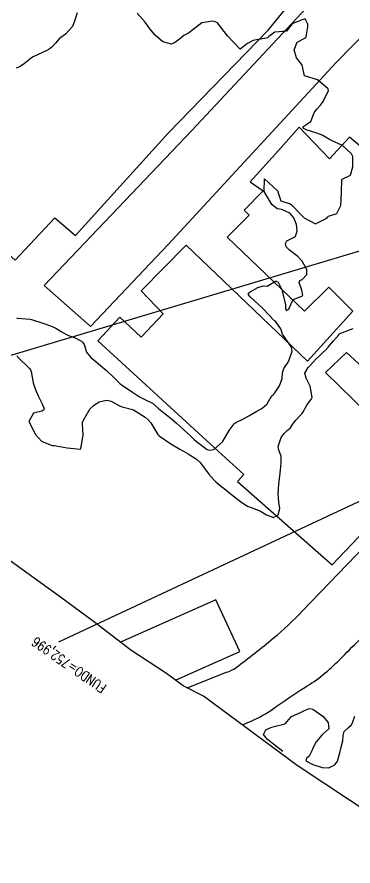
# Model space of a CAD drawing. Header units: metres. Extents: x 307586 to 320046, y 7427249 to 7434250.
# Drawn here: x 318324.8 to 318376.8, y 7429947.3 to 7430078.7 of the extents above; entities that cross this region are included whole.
import ezdxf

# ---------------------------------------------------------------- set-up
doc = ezdxf.new("R2010")
doc.units = ezdxf.units.M
doc.header["$MEASUREMENT"] = 0
doc.linetypes.add('CONTINUO', pattern=[0])
for name, color, linetype in [('Area', 45, 'Continuous'), ('Curvas de Nivel 1m', 11, 'Continuous'), ('Edificações', 30, 'Continuous'), ('TEXTO', 45, 'Continuous'), ('Vias Primárias', 230, 'Continuous')]:
    doc.layers.add(name, color=color, linetype=linetype)
doc.styles.add('ROMANS', font='romans', dxfattribs={"height": 0.2})

msp = doc.modelspace()

# ---------------------------------------------------------------- linework, layer by layer
at = {"layer": 'Area'}
msp.add_polyline3d([(318395.47672619, 7429944.294781022, 763.5358997753107), (318388.9379121762, 7429949.071395446, 775.5158520053456), (318380.3682806015, 7429954.735961214, 767.6964388990259), (318368.146181223, 7429962.863424499, 762.5058457933163), (318353.6721993692, 7429973.60552645, 763.3470782096513), (318350.5071969505, 7429975.157411353, 757.7269128436715), (318347.9384939757, 7429977.086929979, 760.7957943045406), (318342.3932647466, 7429980.71031395, 757.2557636178931), (318336.6325011565, 7429985.140135731, 757.3852791178581), (318331.5026050178, 7429988.89348412, 757.2855547871887), (318315.8928730413, 7430000.126770513, 759.2162219839106)], dxfattribs=at)
at = {"layer": 'Curvas de Nivel 1m', "flags": 128}
for points, elevation in [([(318334.0838004792, 7430079.305159592), (318333.6839174848, 7430078.006890001), (318333.609769269, 7430077.768363151), (318333.3650201531, 7430077.220284889), (318332.2960352818, 7430076.025853232), (318331.7572857253, 7430075.623315793), (318331.3415535525, 7430075.282416556), (318330.7495495175, 7430074.627920272), (318330.2643843014, 7430074.050585332), (318329.7442209097, 7430073.630185215), (318329.3166757464, 7430073.43584422), (318328.0859338167, 7430072.853634918), (318327.3068911543, 7430072.487385006), (318327.0459707394, 7430072.352137409), (318326.7335335857, 7430072.095693841), (318325.9498551097, 7430071.446642457), (318325.2866572332, 7430071.025995264), (318324.666986482, 7430070.731309781)], 756.0000000000001), ([(318324.7748868441, 7430032.110480309), (318324.8224275118, 7430032.077347172), (318324.868511781, 7430032.063016863), (318326.8204189759, 7430031.913444782), (318327.023607802, 7430031.874215838), (318328.811545888, 7430031.301905588), (318329.9925961018, 7430030.860633926), (318330.7999948359, 7430030.511835447), (318331.6264396021, 7430030.027497169), (318332.346199315, 7430029.574339391), (318332.7869261527, 7430029.410884842), (318333.7033810515, 7430029.081143049), (318334.7783370875, 7430028.531978327), (318335.0524360261, 7430028.262599945), (318335.1803866465, 7430027.983887963), (318335.5757604465, 7430026.79247574), (318336.2232970959, 7430025.967944305), (318336.7467180743, 7430025.546718009), (318338.6821922131, 7430023.940407255), (318338.7225206009, 7430023.900329674), (318339.7129173042, 7430022.930000003), (318340.7033810368, 7430021.966373254), (318340.7284450422, 7430021.944895866), (318340.7621950621, 7430021.919110837), (318342.683626878, 7430020.603971586), (318343.7552469416, 7430019.879176708), (318344.6685150685, 7430019.429776427), (318345.7472323479, 7430018.93722804), (318346.6560486397, 7430018.153133548), (318346.9753724739, 7430017.836775452), (318348.639960997, 7430016.524369275), (318349.4692711277, 7430015.811636466), (318350.6176834595, 7430014.784410355), (318351.7199091962, 7430013.783245124), (318352.1719966073, 7430013.349745661), (318352.5949336935, 7430012.971638924), (318354.2172361073, 7430011.753656815), (318354.5811052186, 7430011.629194292), (318355.2670183614, 7430011.739738488), (318356.59497706, 7430012.925975582), (318356.8910571151, 7430013.426039186), (318357.0376789797, 7430013.715652387), (318357.6255418301, 7430014.702181961), (318358.3878145378, 7430015.702451032), (318358.5088638637, 7430015.826559575), (318358.634931361, 7430015.901405673), (318359.8220827006, 7430016.507215105), (318360.6455884819, 7430016.947117765), (318361.8910277707, 7430017.661428346), (318362.3678468565, 7430017.9437528), (318362.6597558348, 7430018.105902045), (318363.4859692277, 7430018.826566051), (318363.9882320223, 7430019.636946857), (318364.2620923001, 7430020.059326523), (318364.6915710074, 7430020.49537032), (318365.425620897, 7430021.619159449), (318365.8161244536, 7430022.71565252), (318365.8966878877, 7430023.612393445), (318366.0587991814, 7430024.284345075), (318366.7481866012, 7430025.284619794), (318366.8685397482, 7430025.48144298), (318366.9317142987, 7430025.598212034), (318367.3835390563, 7430026.977042458), (318367.2719781941, 7430027.595009394), (318366.7827878803, 7430028.25803841), (318365.9013371372, 7430029.613523707), (318365.5989657072, 7430030.406344239), (318364.8214047365, 7430031.478743235), (318364.6627706874, 7430031.63160147), (318362.8419436832, 7430033.552637898), (318362.7933948557, 7430033.601703357), (318362.7400838721, 7430033.651542505), (318360.8685418936, 7430035.38830596), (318360.6267259576, 7430035.682461917), (318360.6054289322, 7430035.952892181), (318360.8775919676, 7430036.147466344), (318362.0592665106, 7430036.83698413), (318362.8870739219, 7430037.065661765), (318363.4938313748, 7430037.036946256), (318364.5199700837, 7430037.633729476), (318364.7566444799, 7430037.769731528), (318364.8950820306, 7430037.77431509), (318365.2187374123, 7430037.625112702), (318365.7821117844, 7430036.51668967), (318365.9722900444, 7430035.613509414), (318366.3160972978, 7430034.14286529), (318366.3593409421, 7430033.607253648), (318366.4631217556, 7430033.229605335), (318366.8417276389, 7430033.481033468), (318366.9055248952, 7430033.536127613), (318366.9297428412, 7430033.599131748), (318367.5185782228, 7430034.937951752), (318368.8716278989, 7430035.494039647), (318368.9395361069, 7430035.511690369), (318369.0170843346, 7430035.578558333), (318368.8809877111, 7430036.387040692), (318368.47845411, 7430037.584144635), (318368.5705627879, 7430037.910536108), (318368.8998067672, 7430038.039297536), (318369.6673359672, 7430038.816687467), (318369.6279752897, 7430039.572949423), (318368.9357584993, 7430040.864119506), (318368.2532751075, 7430041.586896425), (318366.9527497931, 7430042.583248891), (318366.4573065391, 7430043.106904357), (318366.3295756397, 7430043.609500129), (318366.5234935694, 7430044.052807203), (318366.9721473074, 7430044.215333537), (318367.8752039864, 7430044.695320258), (318368.1536657604, 7430045.588392518), (318368.0224722236, 7430046.570050036), (318367.655976899, 7430047.593569408), (318367.0233597889, 7430048.296165647), (318365.7751989925, 7430048.875415319), (318365.0332360037, 7430048.984579965), (318364.209583971, 7430049.638333336), (318363.0629173043, 7430051.650000003), (318363.0829173042, 7430053.650000003), (318365.0646299007, 7430051.801259643), (318365.1415269573, 7430051.706663874), (318365.1623482753, 7430051.628508539), (318365.6268694062, 7430050.199497846), (318367.0443555236, 7430049.743821935), (318367.2846244419, 7430049.597582933), (318369.0164655498, 7430047.816549704), (318369.2485626072, 7430047.57764355), (318371.0037565054, 7430046.643920116), (318372.7254896229, 7430047.534311418), (318372.8479153771, 7430047.70002737), (318373.0179311337, 7430047.864255303), (318374.2940166455, 7430048.247146872), (318374.8901589707, 7430049.511527587), (318375.0080399635, 7430051.456209342), (318375.0197279355, 7430051.510431897), (318375.0244735433, 7430051.549220406), (318375.0536353044, 7430053.510292822), (318375.0552159476, 7430053.538404441), (318375.083777555, 7430053.567350055), (318376.406777498, 7430054.1767329), (318376.7730322673, 7430055.485098279), (318376.7356803442, 7430057.092595642), (318376.5728961881, 7430057.48840032), (318375.1517331179, 7430058.764387578), (318373.5830240783, 7430059.525798935), (318373.1647109025, 7430059.709359827), (318372.0027462683, 7430060.379041121), (318371.1743416816, 7430060.70243774), (318369.5238492811, 7430061.232180512), (318369.1812659946, 7430061.414869037), (318369.0630494421, 7430061.581198682), (318369.0681188858, 7430061.697117583), (318369.1851117751, 7430061.799447085), (318370.2574909681, 7430062.50412182), (318370.6940330343, 7430063.565088846), (318370.8286361046, 7430063.943780727), (318371.2160006289, 7430064.432221644), (318371.7529111651, 7430065.024168767), (318372.1329569711, 7430065.546499408), (318372.9804516576, 7430067.264278555), (318372.939879528, 7430067.53469557), (318371.2737889515, 7430068.951443151), (318369.2829173043, 7430069.580000004), (318368.932850011, 7430071.219092792), (318368.6782304399, 7430071.589370307), (318368.0440778201, 7430072.332814962), (318367.6762294815, 7430073.60470032), (318368.1499361795, 7430074.788706441), (318369.350456428, 7430075.415941588), (318369.4658558816, 7430075.464194965), (318369.5397973576, 7430075.578131202), (318369.787737278, 7430077.156799828), (318369.7793302344, 7430077.575935874), (318369.3846329768, 7430078.361044843), (318368.7825146682, 7430078.188384445), (318367.3729173043, 7430077.610000003), (318366.4983558806, 7430076.481825295), (318365.3601480563, 7430076.353075208), (318364.696618081, 7430076.299557798), (318363.785701281, 7430075.645672164), (318363.5519609484, 7430075.44590449), (318363.3487918854, 7430075.374972077), (318361.8669447476, 7430075.150316902), (318361.3428073929, 7430075.006005911), (318360.4517144519, 7430074.573314604), (318359.3229173043, 7430073.700000003), (318357.3529173043, 7430075.730000003), (318355.8239935677, 7430077.745489242), (318355.3764922427, 7430077.988329233), (318355.1040263882, 7430078.025715562), (318353.3729173043, 7430077.770000003), (318351.3567290465, 7430076.18117423), (318351.1120936527, 7430076.045688779), (318350.6218980333, 7430075.807310197), (318349.9281115573, 7430075.230206912), (318349.3368633092, 7430074.749733669), (318348.6830372057, 7430074.479368836), (318347.3371570264, 7430074.799314812), (318346.1620450746, 7430075.861908725), (318345.3627165775, 7430076.849927326), (318344.635537188, 7430077.877373804), (318343.3865611159, 7430079.254381168)], 756.0000000000001), ([(318324.7546483871, 7430026.283108283), (318324.8147293883, 7430026.170282084), (318324.8591221074, 7430026.108406931), (318326.7259208313, 7430024.280235142), (318326.8926203561, 7430024.078302973), (318326.9935746368, 7430023.803874847), (318327.3118208492, 7430022.073910968), (318327.6233021564, 7430021.13625513), (318328.0514934889, 7430020.066214241), (318328.6614831457, 7430018.916584149), (318328.9763338195, 7430018.056765839), (318328.8925923628, 7430017.815483023), (318328.6491544857, 7430017.683718148), (318327.360657281, 7430017.357962249), (318326.6329173043, 7430016.080000004), (318327.6465234777, 7430014.069563941), (318328.5928244921, 7430013.05071879), (318330.2484864583, 7430012.381187029), (318330.586055664, 7430012.353835973), (318330.8810166317, 7430012.330720635), (318332.5829173042, 7430012.010000004), (318334.5802726005, 7430011.81368642), (318334.6549872615, 7430011.915735022), (318334.6804283605, 7430011.988537339), (318334.7374216787, 7430012.140680013), (318335.0212639869, 7430013.983724804), (318334.924527865, 7430015.689507903), (318334.9457567958, 7430015.98530741), (318335.3046193962, 7430016.645075805), (318336.0780678561, 7430017.968622745), (318336.659082811, 7430018.576550672), (318337.5191886473, 7430019.096632269), (318338.6672282915, 7430019.371098726), (318339.365238098, 7430019.233692931), (318340.6589242233, 7430018.520691907), (318341.0739571537, 7430018.330618076), (318342.65345197, 7430017.943466571), (318342.8103368417, 7430017.888425807), (318344.6417695753, 7430016.755227108), (318345.1148748717, 7430016.340027928), (318345.4867270244, 7430015.857192857), (318346.6060098851, 7430014.04617206), (318346.7915992511, 7430013.838113184), (318348.5911281903, 7430012.641088605), (318349.979004291, 7430011.806039134), (318350.5781182718, 7430011.480064504), (318351.3049900598, 7430011.055935185), (318352.5598566055, 7430010.232620087), (318353.0986944517, 7430009.764542232), (318354.5343189485, 7430007.890164425), (318354.6004949358, 7430007.815580267), (318354.6543330857, 7430007.748178766), (318355.5450982042, 7430006.756631872), (318356.515521434, 7430005.980412975), (318356.8545215268, 7430005.716583962), (318358.4931577155, 7430004.382694084), (318359.4020399754, 7430003.686213163), (318360.0357789145, 7430003.233929397), (318360.476151457, 7430002.993415277), (318361.5819657895, 7430002.548748517), (318362.4684834548, 7430002.206615062), (318363.4094819422, 7430001.640534357), (318364.459069931, 7430001.245262681), (318365.1897480669, 7430001.619097542), (318365.4771076529, 7430002.619086631), (318365.3351676462, 7430003.617216248), (318365.2081158314, 7430004.913627918), (318365.2406901937, 7430005.619083411), (318365.3219145616, 7430006.418972576), (318365.4449952646, 7430007.616318833), (318365.5479173043, 7430008.615000003), (318365.6532813468, 7430009.613644542), (318365.662573175, 7430010.702436671), (318365.2940886702, 7430011.619332433), (318365.2018410268, 7430012.233603831), (318365.6737195315, 7430013.61393797), (318366.0589660227, 7430014.16051833), (318366.6189194349, 7430014.666808714), (318367.1180417004, 7430015.102562806), (318367.4386115394, 7430015.591943061), (318367.9353932734, 7430016.291615428), (318368.6475529472, 7430017.04356429), (318368.9102709342, 7430017.31744731), (318369.0794769665, 7430017.575734408), (318369.6531322773, 7430018.585160286), (318370.3850485935, 7430019.562978691), (318370.4604761446, 7430019.786934923), (318370.1547955264, 7430021.565481221), (318369.5278229647, 7430022.758833623), (318369.344819241, 7430023.573780985), (318369.8665226818, 7430024.438130531), (318370.7508573195, 7430025.42266769), (318370.812265785, 7430025.498843955), (318370.8647399644, 7430025.558322662), (318372.771611759, 7430027.399445479), (318372.8382227079, 7430027.463375299), (318372.8954150701, 7430027.528775026), (318373.7615080798, 7430028.547079514), (318374.5809313002, 7430029.512219864), (318374.6813372598, 7430029.634036211), (318374.8049531333, 7430029.713582913), (318375.1351138006, 7430029.833973815), (318376.8129136622, 7430030.479635793)], 756.9999999999999), ([(318365.9329173043, 7429965.000000004), (318363.5320669156, 7429966.888126461), (318362.9618078406, 7429967.6409111), (318363.3065239477, 7429968.395337353), (318364.0693610852, 7429968.726252068), (318364.7760493853, 7429968.9157573), (318366.0774315909, 7429969.234285775), (318366.3377667968, 7429969.33868225), (318366.5521692705, 7429969.595307483), (318367.2656298131, 7429970.413798354), (318368.095232882, 7429970.811557772), (318369.7205216907, 7429971.555735937), (318370.1042136006, 7429971.679629633), (318370.5518160072, 7429971.545511018), (318372.0924409399, 7429970.482363565), (318372.9234863499, 7429969.521594313), (318373.0495430266, 7429968.538840633), (318372.0546653737, 7429967.646537966), (318372.0017683021, 7429967.582447204), (318371.9653576036, 7429967.5308756), (318371.0728611687, 7429966.509451213), (318370.5534796469, 7429965.544794381), (318370.4306184873, 7429965.142204882), (318370.0144799024, 7429964.320839879), (318369.6118418125, 7429963.952986425), (318369.5029173043, 7429963.557500003), (318370.5488666431, 7429962.993021386), (318371.9927982126, 7429962.518090833), (318373.0277975022, 7429962.484415155), (318373.997123559, 7429962.930625478), (318374.4056373042, 7429963.503959203), (318374.7328864256, 7429964.788712026), (318374.9056174642, 7429965.496909502), (318375.2151068036, 7429966.662927386), (318375.2621259682, 7429967.491861873), (318375.4152235013, 7429968.137115953), (318376.071771574, 7429968.736951319), (318376.4835108714, 7429969.069239087), (318376.7231322644, 7429969.473597855), (318377.063965144, 7429970.499537056)], 758)]:
    msp.add_lwpolyline(points, dxfattribs=dict(at, elevation=elevation))
at = {"layer": 'Edificações'}
for points in [[(318307.7035972156, 7430084.522229734), (318300.7873892545, 7430077.214929404), (318311.591136305, 7430066.981620876), (318309.1872288591, 7430064.22850894), (318299.8131815736, 7430072.620481133), (318295.4119766885, 7430068.053418426), (318308.4470289738, 7430055.882326826), (318313.3710902931, 7430051.514970805), (318316.9149399009, 7430054.883129779), (318318.3439326936, 7430053.68431453), (318316.9149399009, 7430052.142936396), (318319.2012879708, 7430050.087736058), (318316.9721036525, 7430047.690061319), (318324.5185268249, 7430041.051694322), (318330.6344422644, 7430047.616797191), (318333.835410359, 7430044.876559568), (318348.1717964582, 7430060.68789612), (318363.7249826964, 7430076.701107198), (318368.0334732282, 7430082.027533116)], [(318373.5628037401, 7429993.911404796), (318387.7199218905, 7430008.813045104), (318372.5099201537, 7430023.682477511), (318375.7589623574, 7430026.767844033), (318388.1816757281, 7430015.42415926), (318391.2709422163, 7430018.988264381), (318394.3601077085, 7430016.062521634), (318405.6277295131, 7430028.164153886), (318418.1524488716, 7430041.183976774), (318426.511183093, 7430050.658364507), (318424.2550328354, 7430052.971228056), (318432.9806856246, 7430063.129547033), (318436.5137286575, 7430060.242427222), (318441.1229853591, 7430065.234828888), (318428.5531207764, 7430077.939076283), (318430.8782513207, 7430080.693426984)], [(318385.177447895, 7430052.525316741), (318376.2276849208, 7430060.095102618), (318373.1534668407, 7430056.695620576), (318368.4322055446, 7430061.630331166), (318365.2481037866, 7430058.0115434), (318360.8549785838, 7430053.181066073), (318362.8793429584, 7430051.78940159), (318359.969748403, 7430048.773759865), (318360.7383281721, 7430048.00612347), (318357.3345600543, 7430044.606641428), (318369.3066291505, 7430033.129081504), (318373.0396443178, 7430036.857544254), (318376.7727604811, 7430033.129081504), (318369.7457598779, 7430025.439091139), (318350.9642356217, 7430043.382210279), (318343.9921768574, 7430036.309125099), (318347.3958439791, 7430032.725642147), (318343.9921768574, 7430029.106854381), (318340.6982924176, 7430032.232171088), (318337.2945242998, 7430028.55852371), (318355.9084961464, 7430011.484398521), (318359.8720852445, 7430007.889147298), (318358.9388819506, 7430006.792530198), (318373.5628037401, 7429993.911404796)]]:
    msp.add_lwpolyline(points, dxfattribs=at)
at = {"layer": 'Edificações', "elevation": 759.1685045034096}
msp.add_lwpolyline([(318349.3005616236, 7429976.063793041), (318359.3012556972, 7429980.508493696), (318355.5668265855, 7429988.478843225), (318340.8173613775, 7429981.922127446)], dxfattribs=at)
at = {"layer": 'TEXTO', "linetype": 'CONTINUO'}
for points in [[(318290.1979778603, 7430016.265298114, 0), (318565.2175892727, 7430098.592235753, 0)], [(318571.5152882067, 7430094.393769797, 0), (318331.2110603713, 7429981.911263182, 0)]]:
    msp.add_polyline3d(points, dxfattribs=at)
at = {"layer": 'Vias Primárias'}
msp.add_lwpolyline([(318398.1171105548, 7430096.080974877), (318374.1997524493, 7430071.617925086), (318348.1681611012, 7430043.443304515), (318336.1856662093, 7430030.77046374), (318336.0212244831, 7430030.932843183), (318329.0255005755, 7430037.108703107), (318351.8609040813, 7430061.102867627), (318371.0546715583, 7430081.681148225)], dxfattribs=at)
msp.add_lwpolyline([(318398.1171105548, 7430096.080974877), (318374.1997524493, 7430071.617925086), (318348.1681611012, 7430043.443304515), (318336.1856662093, 7430030.77046374), (318336.0212244831, 7430030.932843183), (318329.0255005755, 7430037.108703107), (318351.8609040813, 7430061.102867627), (318371.0546715583, 7430081.681148225)], dxfattribs=at)
msp.add_lwpolyline([(318351.1311738141, 7429974.851458893), (318357.2331441345, 7429977.293722208, 0.09281941467624032), (318358.687688851, 7429978.009988587, 0.01217304617576154), (318364.437466174, 7429982.537537419, 0.02826859684859231), (318368.9895418743, 7429986.760383584), (318395.1590402196, 7430013.944815392), (318426.5039555275, 7430047.088079233), (318442.4953205569, 7430063.740434267, 0.1054871543236054), (318444.9978439719, 7430067.808414162, 0.0578168877794444), (318445.3674085574, 7430069.417182239), (318445.4604232087, 7430070.257075905, 0.2088010772850318), (318443.3920671471, 7430077.394567589, 0.07049956416510016), (318435.7737752211, 7430081.740889814, -0.04512124147213646)], format="xyb", dxfattribs=at)
msp.add_lwpolyline([(318351.1311738141, 7429974.851458893), (318357.2331441345, 7429977.293722208, 0.09281941467624032), (318358.687688851, 7429978.009988587, 0.01217304617576154), (318364.437466174, 7429982.537537419, 0.02826859684859231), (318368.9895418743, 7429986.760383584), (318395.1590402196, 7430013.944815392), (318426.5039555275, 7430047.088079233), (318442.4953205569, 7430063.740434267, 0.1054871543236054), (318444.9978439719, 7430067.808414162, 0.0578168877794444), (318445.3674085574, 7430069.417182239), (318445.4604232087, 7430070.257075905, 0.2088010772850318), (318443.3920671471, 7430077.394567589, 0.07049956416510016), (318435.7737752211, 7430081.740889814, -0.04512124147213646)], format="xyb", dxfattribs=at)
at = {"layer": 'Vias Primárias', "elevation": 762.9984268390131}
msp.add_lwpolyline([(318359.6709858091, 7429969.153429151), (318361.1200117579, 7429969.770204653, 0.05609513358435129), (318364.4589719791, 7429971.657624456, -0.01864441580249772), (318369.3493756963, 7429974.926930325, 0.06140099450832742), (318374.7140928062, 7429979.217853747, -0.01276594987106789), (318380.9218292975, 7429985.258555641), (318391.3450306657, 7429995.9820997), (318407.7111118613, 7430013.294380225), (318420.2630608462, 7430026.284150367), (318437.5434658416, 7430044.574566944), (318456.4392593502, 7430064.380635701, -0.004330090915252056), (318459.4084505581, 7430067.439382917, -0.08934327863436592), (318461.5035316359, 7430068.931591353, 30.67549486119242)], format="xyb", dxfattribs=at)
msp.add_lwpolyline([(318359.6709858091, 7429969.153429151), (318361.1200117579, 7429969.770204653, 0.05609513358435129), (318364.4589719791, 7429971.657624456, -0.01864441580249772), (318369.3493756963, 7429974.926930325, 0.06140099450832742), (318374.7140928062, 7429979.217853747, -0.01276594987106789), (318380.9218292975, 7429985.258555641), (318391.3450306657, 7429995.9820997), (318407.7111118613, 7430013.294380225), (318420.2630608462, 7430026.284150367), (318437.5434658416, 7430044.574566944), (318456.4392593502, 7430064.380635701, -0.004330090915252056), (318459.4084505581, 7430067.439382917, -0.08934327863436592), (318461.5035316359, 7430068.931591353, 30.67549486119242)], format="xyb", dxfattribs=at)

# ---------------------------------------------------------------- texts
at = {"layer": 'TEXTO', "extrusion": (-0.02396123024803685, 0.01666446653642598, 0.9995739867563865), "style": 'ROMANS', "width": 0.8}
msp.add_text('FUNDO=752,996', height=1.5, rotation=270.0694681082697, dxfattribs=at).set_placement((-6281569.310261682, -3979206.214753927, 116947.4934937304))

doc.saveas('drawing.dxf')
